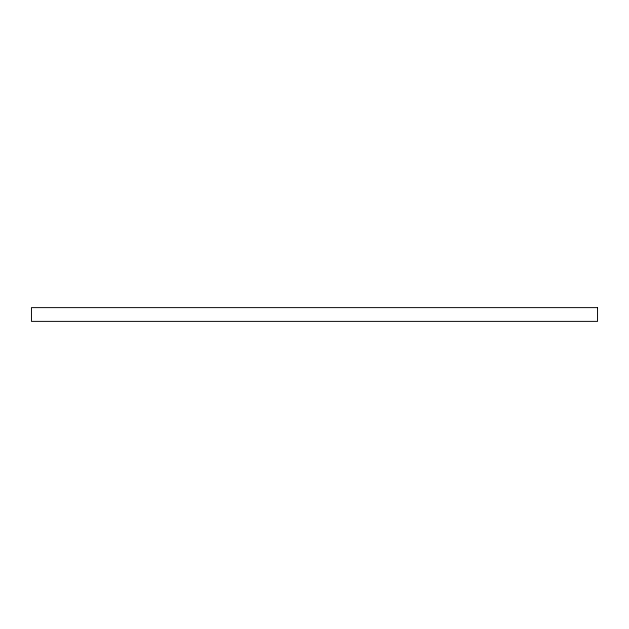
<?xml version="1.0" encoding="UTF-8"?>
<svg xmlns="http://www.w3.org/2000/svg" width="629" height="629" viewBox="0 0 629 629"><rect width="100%" height="100%" fill="white"/><g stroke="black" fill="none" stroke-linecap="round" stroke-linejoin="round"><path stroke-width="0.94" d="M597.55 307.62L31.45 307.62L31.45 321.38L597.55 321.38L597.55 307.62"/></g></svg>
